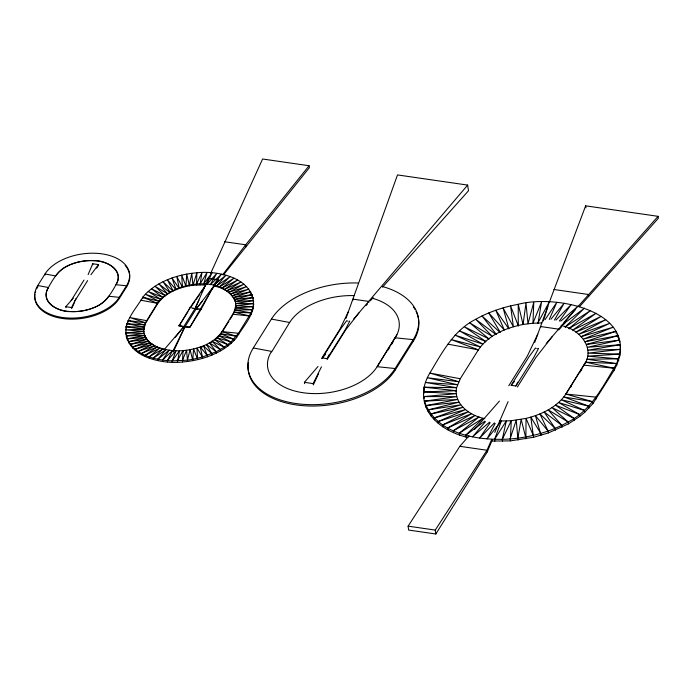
<?xml version="1.0" encoding="UTF-8"?>
<svg xmlns="http://www.w3.org/2000/svg" width="693" height="693" viewBox="0 0 693 693"><rect width="100%" height="100%" fill="white"/><g stroke="black" fill="none" stroke-linecap="round" stroke-linejoin="round"><path stroke-width="1.04" d="M518.269 326.082L518.234 304.305C557.692 293.771 644.317 312.526 614.223 370.114L592.913 403.586L584.701 412.309L579.764 416.406L568.407 423.891L548.345 432.943L533.549 437.274L510.334 440.878L491.623 441.051M525.883 438.877L526.039 418.399C541.25 414.622 556.903 407.493 565.86 394.048L583.965 365.159C596.214 348.051 578.646 328.361 561.139 325.632M196.517 284.875L196.881 272.791C219.378 270.227 256.592 278.872 253.317 308.004C250.476 319.101 242.307 327.893 236.582 337.578C233.177 341.874 228.959 345.46 224.411 348.501C211.937 356.566 197.262 360.776 182.528 361.989C160.04 364.553 122.826 355.907 126.1 326.775C128.941 315.679 137.11 306.886 142.836 297.202C146.24 292.905 150.459 289.319 155.007 286.278C167.481 278.214 182.155 274.004 196.881 272.791L192.975 285.239L206.124 284.858M182.528 361.989L183.004 350.623C197.54 349.272 213.349 344.1 222.003 331.592L234.035 312.136L235.75 305.691L253.508 303.612L253.447 300.554L235.36 301.481C222.644 273.943 172.644 281.713 157.432 303.317L145.4 322.773L143.953 327.07L143.815 331.93L143.728 331.341L125.71 329.868L143.685 329.218L143.772 329.807L145.487 323.362L157.519 303.906C165.402 292.351 179.643 287.153 192.975 285.239M510.334 440.878L511.269 420.694L526.039 418.399L533.264 435.386L533.549 437.274M185.967 286.512L186.703 274.107L189.449 285.785M192.715 360.672L193.564 348.986L197.73 359.632M235.837 306.28L235.577 308.42L235.49 307.839L253.127 306.704L253.508 303.612L235.707 303.569L235.837 306.28L235.75 305.691L253.127 306.704L253.317 308.004M423.873 396.595L423.917 398.466C422.461 389.613 425.225 380.57 429.885 373.059C441.909 352.858 453.69 330.292 475.71 319.291C488.894 311.902 503.395 307.068 518.234 304.305L523.059 324.48L532.952 323.207L541.822 322.973M424.168 390.965L424.125 387.179L456.583 387.725L460.256 378.742L478.361 349.844C488.348 335.04 506.115 327.789 523.059 324.48L525.987 303.101L527.997 323.718L533.783 302.304L532.952 323.207L541.562 301.914L537.985 323.544M484.814 418.685C470.512 415.8 453.421 404.383 456.583 387.725L425.389 382.441L457.389 384.71L427.312 377.728L458.61 381.704L458.697 382.293M467.992 437.534C447.895 432.779 425.225 419.369 423.631 396.578L456.765 396.621L424.411 401.16C436.131 434.961 478.95 440.999 510.048 438.981C530.284 437.344 550.355 431.93 568.13 421.994C590.141 411.001 601.922 388.435 613.946 368.226C618.295 361.235 620.928 353.006 620.2 344.716L587.456 347.28L619.429 340.124L619.707 342.021L618.546 338.453M200.052 284.702L201.975 272.54L196.431 284.286M518.13 440.072L517.844 438.184L521.162 419.421L525.606 436.98M189.362 285.204L191.779 273.319L192.888 284.65M177.443 362.24L179.47 350.797L183.004 350.623L183.091 351.204M502.278 439.371L506.323 420.937L511.269 420.694L502.278 439.371L502.555 441.268M187.638 361.46L187.439 360.161L190.081 349.714L192.515 359.372L202.451 357.025L216.207 351.741L224.22 347.193L231.02 341.987L238.496 333.281L251.039 312.889L253.127 306.704M203.543 284.71L207.008 272.557L199.965 284.113M543.416 320.972L549.254 301.94L537.898 322.955M510.048 438.981L516.224 420.183L517.844 438.184M345.989 318.295L397.505 174.922L467.654 185.092L468.494 190.766L382.527 287.145M547.799 306.505L534.771 342.351M549.246 302.503L585.646 205.83L658.064 216.329L658.35 218.286L579.4 306.8M164.934 349.385C156.28 347.436 146.613 342.654 144.075 333.428L126.282 335.923C132.216 354.703 154.73 360.256 172.21 360.923L175.979 350.788L179.47 350.797L172.21 360.923L172.41 362.222M494.585 439.345L501.42 420.92L506.323 420.937L494.585 439.345L494.863 441.242M182.337 360.681L186.547 350.26L187.439 360.161L172.21 360.923M234.71 311.296L234.121 312.725L234.035 312.136L251.039 312.889L251.238 314.198M469.031 435.819L459.849 446.309L408.099 526.152L408.671 530.067L435.828 534L487.248 451.94L492.212 440.09M88.124 274.627L92.715 263.756L98.449 264.587L98.605 265.627M491.735 439.336L486.997 450.251L435.247 530.084L435.828 534M494.759 432.397L508.108 401.645M210.637 273.423L262.604 159L309.069 165.74L309.364 167.689L223.475 274.861M549.28 319.456L556.808 302.373L545.131 319.542M72.107 307.657L74.662 302.096M173.735 351.056L184.615 327.373L183.411 327.2L164.354 349.428L173.103 350.693L184.615 327.373M198.978 300.034L194.993 308.706L183.766 326.62L179.019 325.935L190.159 307.432L205.093 285.958L205.18 286.547M313.782 383.965L318.563 373.544M537.751 334.191L527.226 356.297L508.757 385.776M348.458 311.469L339.968 329.149L321.509 358.627M313.349 384.91L313.149 383.61L321.439 366.814M347.6 321.093L346.708 320.677L340.428 329.218L322.41 357.969L327.165 358.653L329.045 354.842M536.321 348.449L535.429 348.033L529.149 356.583L511.131 385.325L515.887 386.018L517.766 382.198M71.682 308.584L71.526 307.545L76.152 298.345M34.962 294.274A44.179 26.152 -8.4 0 0 68.434 319.057A44.179 26.152 -8.4 0 0 119.387 298.38L126.628 286.824L126.472 285.776A44.179 26.152 -8.4 0 0 102.036 253.863A44.179 26.152 -8.4 0 0 45.01 273.969L37.769 285.525L48.397 287.508C39.631 301.446 58.273 312.361 70.539 311.555C78.941 311.971 87.448 310.481 95.158 307.086C105.258 303.231 111.01 293.685 115.982 284.702C124.749 270.772 106.107 259.849 93.841 260.655C85.43 260.239 76.932 261.729 69.222 265.133C59.122 268.979 53.361 278.525 48.397 287.508L48.484 288.097M167.273 360.637L172.54 350.589L175.979 350.788L167.273 360.637L167.463 361.937M495.174 423.388L487.032 438.912L501.42 420.92L499.497 420.816M233.732 313.427L232.952 314.839L232.865 314.258L249.359 315.947L249.549 317.247M372.41 298.276A57.268 33.905 -8.4 0 1 396.881 334.832L377.139 366.692A57.268 33.905 -8.4 0 1 303.213 392.749A57.268 33.905 -8.4 0 1 271.526 351.377L253.309 347.973L271.413 319.075A76.906 45.53 -8.4 0 1 357.943 282.995M177.252 360.932L183.004 350.623M189.726 327.486L200.953 309.572L213.089 287.119L189.726 327.486L184.979 326.801L196.206 308.887L218.719 279.859L208.463 278.378L194.993 308.706L190.159 307.432L189.128 309.814M554.443 320.053L564.163 303.222L550.918 319.248M396.881 334.832L377.139 366.692L395.123 368.529L413.227 339.639A76.906 45.53 -8.4 0 0 382.571 286.564M592.913 403.586L592.628 401.689L565.86 394.048L585.602 362.188L616.527 363.565L616.805 365.454M71.145 300.58L84 280.067M74.766 301.108L87.621 280.587M179.019 325.935L188.002 311.607M222.661 331.263L228.95 321.231M230.093 319.404L232.38 315.757M354.071 295.616A57.268 33.905 -8.4 0 0 289.639 322.488L271.621 351.966M327.165 358.653L345.175 329.911L349.757 321.119L348.951 321.283M327.165 359.442L345.634 329.972L358.87 312.985M387.976 350.121L389.674 347.41M391.372 344.707L393.07 341.995M248.406 362.422A76.906 45.53 -8.4 0 0 306.358 405.89A76.906 45.53 -8.4 0 0 395.322 369.906L413.435 341.008A76.906 45.53 -8.4 0 0 416.051 311.33M515.887 386.018L533.905 357.267L538.487 348.475L537.681 348.648M517.359 387.023L535.828 357.545L552.46 336.322M570.469 387.413L571.604 385.611M580.093 372.063L581.791 369.352M162.647 361.382L162.457 360.083L169.196 350.199L157.805 359.26L157.995 360.568M490.185 422.669L479.669 438.063L494.404 422.921M191.441 306.306L195.028 301.152M196.223 299.428L199.801 294.274M200.996 292.559L204.582 287.404M221.119 333.567L222.003 331.592L238.496 333.281L238.687 334.58M559.32 321.093L571.275 304.478L555.942 320.079M90.922 274.757L98.449 264.587M203.456 284.121L211.954 272.843L206.895 284.321L216.77 273.397L210.239 284.71L221.422 274.211L213.47 285.273L225.875 275.294L216.562 286.027L216.649 286.607C224.575 288.808 233.16 293.563 235.447 302.07L235.36 301.481L252.945 297.548L253.136 298.856L251.264 294.057M222.67 274.731L245.703 244.802L309.069 165.74M96.587 268.139L97.93 266.467M202.191 301.412L196.206 308.887L200.866 308.983L200.953 309.572M210.845 290.61L214.839 285.629M175.32 337.283L183.411 327.2M157.805 359.26L165.965 349.636L153.352 358.186L153.543 359.494M467.654 185.092L353.473 319.282M485.386 421.699L472.565 436.815L489.509 422.193M231.211 343.286L231.02 341.987L216.814 337.638L216.9 338.227L220.053 334.927M322.41 357.969L325.71 354.123M304.591 383.645L304.4 382.337L318.009 366.467M575.233 309.797L546.266 343.494M577.997 306.575L658.064 216.329M511.131 385.325L514.431 381.479M563.955 322.384L578.066 306.115L560.75 321.171M65.948 307.753L65.8 306.713L73.267 298.146M474.679 429.357L499.41 401.091M366.069 305.596L367.489 304.002M370.348 300.797L373.215 297.583M559.485 329.132L561.616 326.741M563.747 324.35L565.167 322.756M153.352 358.186L162.881 348.891L162.968 349.471M466.042 437.058L465.765 435.169L483.082 418.26L459.329 433.142L459.606 435.039M219.568 287.534L219.482 286.945L230.085 276.62L216.562 286.027M565.323 327.512L565.237 326.923L584.511 308.142L561.997 324.982M162.457 360.083L171.769 351.316M222.314 288.617L222.228 288.028L234.035 278.179L219.482 286.945M569.161 329.028L569.074 328.439L590.54 310.533L565.237 326.923M216.147 338.842L214.657 340.081L214.57 339.501L227.789 344.664L227.98 345.972M149.333 358.168L149.134 356.86L159.953 347.964L145.183 355.292L145.383 356.6M459.329 433.142L478.984 416.978L453.291 430.751L453.569 432.649M465.765 435.169L484.814 421.214M224.853 289.865L224.766 289.276L237.69 279.972L222.228 288.028M145.183 355.292L157.207 346.881L157.294 347.47M453.291 430.751L475.147 415.454L447.713 428.014L447.99 429.911M227.165 291.259L227.079 290.67L241.017 281.982L224.766 289.276M211.287 342.394L209.494 343.485L209.407 342.896L220.348 349.558L220.547 350.866M141.727 354.807L141.537 353.499L154.669 345.634L154.756 346.223L152.365 344.239L135.23 349.289L135.421 350.597M447.713 428.014L471.595 413.712L442.628 424.956L442.905 426.845M149.134 356.86L162.881 348.891M569.074 328.439L596.119 313.271L572.626 330.189L601.203 316.337L575.857 332.138L605.751 319.707L578.75 334.277L609.736 323.354L581.288 336.599L581.375 337.188M229.227 292.784L229.14 292.203L243.997 284.182L227.079 290.67M138.401 352.798L138.21 351.498L152.365 344.239M442.628 424.956L468.364 411.763L438.08 421.587L438.357 423.475M231.038 294.447L230.951 293.858L246.595 286.573L229.14 292.203M135.23 349.289L150.294 342.714L150.381 343.295L148.571 341.64M438.08 421.587L465.471 409.615L434.104 417.94L434.381 419.828M141.537 353.499L157.207 346.881M232.579 296.214L232.493 295.625L248.813 289.12L230.951 293.858M202.772 346.682L200.372 347.6L200.286 347.02L207.224 355.492L207.415 356.8M132.822 348.207L132.623 346.907L148.484 341.051L130.414 344.352L130.605 345.66M434.104 417.94L462.933 407.302L430.717 414.042L431.003 415.93M138.21 351.498L154.669 345.634M233.827 298.085L233.74 297.496L250.615 291.814L250.805 293.122M585.273 342.281L585.187 341.701L615.869 331.358L616.146 333.255M130.414 344.352L146.951 339.284L147.037 339.873L144.82 336.044L143.728 331.341L125.771 332.926L125.97 334.225L125.927 332.19M430.717 414.042L460.784 404.816L427.962 409.927L428.248 411.815M581.288 336.599L613.114 327.243L583.437 339.076L615.869 331.358M234.788 300.043L234.702 299.454L251.992 294.629L252.191 295.937M586.616 345.027L586.529 344.438L617.983 335.663L618.26 337.56L616.995 334.979M128.803 342.966L128.612 341.658L145.695 337.413L145.781 338.002M427.962 409.927L459.026 402.2L425.857 405.622L426.134 407.51M132.623 346.907L150.294 342.714M232.493 295.625L250.615 291.814M127.425 340.15L127.226 338.842L144.733 335.455L144.82 336.044M425.857 405.622L457.692 399.463L424.411 401.16L424.688 403.049M585.187 341.701L617.983 335.663M233.74 297.496L251.992 294.629M187.439 360.161L192.515 359.372M586.529 344.438L619.429 340.124M128.612 341.658L146.951 339.284M620.573 351.273L620.296 349.385L588.01 353.161L619.707 354.106L619.992 355.994M234.702 299.454L252.945 297.548M423.631 396.578L456.271 393.702L423.536 391.909L423.821 393.797M127.226 338.842L145.695 337.413M619.707 354.106L587.638 356.167L618.451 358.844L618.728 360.732M423.536 391.909L456.211 390.731L456.297 391.32M144.733 335.455L126.282 335.923L126.472 337.231M620.296 349.385L587.95 350.19L620.2 344.716L620.478 346.604M234.996 310.577L234.91 309.988L252.304 309.806L252.495 311.105M618.451 358.844L586.832 359.191L616.527 363.565M126.291 328.075L126.1 326.775L143.953 327.07L144.04 327.659M184.979 326.801L189.639 326.897M125.771 332.926L144.075 333.428L144.161 334.017M127.114 324.974L126.923 323.674L144.525 324.922L144.612 325.511M583.965 365.159L613.946 368.226L614.223 370.114M565.86 394.048L595.841 397.124L596.119 399.012M424.125 387.179L456.211 390.731M235.49 307.839L252.304 309.806M128.378 321.89L128.179 320.582L145.4 322.773L145.487 323.362M126.1 326.775L143.685 329.218M224.584 241.744L245.703 244.802L245.989 246.76M553.958 289.492L588.357 294.482L588.643 296.439M193.096 308.437L198.103 309.156M65.8 306.713L71.526 307.545M304.4 382.337L313.149 383.61M459.849 446.309L486.997 450.251L487.248 451.94M408.099 526.152L435.247 530.084M220.634 334.26L220.547 333.671L236.391 336.27L236.582 337.578M592.628 401.689L563.816 396.959L588.816 406.133L589.093 408.03M234.91 309.988L251.039 312.889M447.999 344.17L478.361 349.844L478.447 350.433M271.413 319.075L289.639 322.488M140.731 300.199L157.432 303.317L157.519 303.906M460.256 378.742L429.885 373.059L458.61 381.704M126.923 323.674L143.953 327.07M613.946 368.226L585.602 362.188L585.689 362.777M588.816 406.133L561.391 399.792L584.424 410.421L584.701 412.309M218.893 336.278L218.806 335.689L233.896 339.18L234.087 340.488M213.557 285.863L216.649 286.607M234.035 312.136L249.359 315.947M143.027 298.51L142.836 297.202L158.896 301.238L158.983 301.827M178.933 325.346L183.766 326.62M128.179 320.582L144.525 324.922M584.424 410.421L558.593 402.512L579.487 414.509L579.764 416.406M160.715 299.809L160.629 299.22L145.331 294.291L158.896 301.238M222.003 331.592L236.391 336.27M145.4 322.773L129.868 317.533L146.569 320.651L146.656 321.24M478.361 349.844L451.204 339.596L480.405 346.933L455.024 335.152L482.83 344.109L459.416 330.864L485.628 341.38L485.715 341.97M579.487 414.509L555.448 405.119L574.038 418.381L574.315 420.27M162.708 297.86L162.621 297.271L148.207 291.493L160.629 299.22M220.547 333.671L233.896 339.18M142.836 297.202L157.432 303.317M574.038 418.381L551.983 407.579L568.13 421.994L568.407 423.891M212.179 341.84L212.093 341.259L224.22 347.193L224.411 348.501M488.86 339.362L488.773 338.782L464.353 326.775L485.628 341.38M164.951 295.998L164.865 295.417L151.438 288.808L162.621 297.271M218.806 335.689L231.02 341.987M167.429 294.239L167.342 293.659L155.007 286.278L164.865 295.417M568.13 421.994L548.224 409.884L561.798 425.329L562.075 427.217M216.814 337.638L227.789 344.664M496.084 334.606L475.71 319.291L492.238 336.313L469.793 322.903L488.773 338.782M170.114 292.602L158.87 283.913L167.342 293.659M561.798 425.329L544.196 412.006L555.093 428.361L555.37 430.249M206.618 345.001L206.531 344.412L216.207 351.741L216.398 353.049M214.57 339.501L224.22 347.193M500.112 332.484L482.042 315.956L495.997 334.017M172.999 291.086L163.02 281.73L170.028 292.013M555.093 428.361L539.925 413.929L548.068 431.055L548.345 432.943M203.569 346.379L203.482 345.79L211.815 353.725L212.015 355.033M212.093 341.259L220.348 349.558M176.039 289.709L167.403 279.747L172.912 290.497M548.068 431.055L535.455 415.644L541.051 435.291M209.407 342.896L216.207 351.741M508.853 328.837L495.772 310.23L504.296 329.972L488.747 312.933L500.025 331.895M179.236 288.479L172.003 277.988L175.953 289.12M540.774 433.402L530.821 417.143L533.264 435.386M202.642 358.333L202.451 357.025L196.968 348.085L197.531 358.324M206.531 344.412L211.815 353.725M182.554 287.413L176.776 276.446L179.149 287.898M518.182 325.493L510.568 305.908L513.4 326.758L503.066 307.883L508.766 328.248M185.88 285.923L181.687 275.147L182.467 286.824M203.482 345.79L207.224 355.492M200.286 347.02L202.451 357.025M235.36 301.481L235.793 304.158L235.707 303.569L253.447 300.554L253.638 301.853M585.646 205.83L585.931 207.787M558.766 329.929L558.653 329.149L540.549 326.524L540.67 327.304M413.435 341.008L413.227 339.639L395.244 337.794L395.331 338.383M395.331 369.906L395.123 368.529A76.906 45.53 -8.4 0 1 295.85 403.517A76.906 45.53 -8.4 0 1 253.309 347.973M368.919 302.408L368.771 301.429L352.928 299.125L353.075 300.104M253.508 303.612L253.707 304.911M193.564 348.986L193.65 349.567M190.081 349.714L190.168 350.294M173.103 350.693L173.293 352.001M119.387 298.38L119.231 297.332L126.472 285.776L115.982 284.702A32.71 19.369 -8.4 0 0 97.886 261.07A32.71 19.369 -8.4 0 0 55.657 275.953L45.01 273.969L45.166 275.008M92.715 263.756L92.871 264.795M413.357 306.852A76.906 45.53 -8.4 0 1 415.072 309.502M37.769 285.525A44.179 26.152 -8.4 0 0 62.205 317.429A44.179 26.152 -8.4 0 0 119.231 297.332L108.74 296.257A32.718 19.369 -8.4 0 1 83.203 310.75A32.71 19.369 -8.4 0 1 53.04 306.384A32.71 19.369 -8.4 0 1 48.406 287.517M126.706 267.368A44.179 26.152 -8.4 0 1 126.628 286.824M125.147 265.41A44.179 26.152 -8.4 0 1 126.221 266.701M35.265 292.723A44.179 26.152 -8.4 0 1 35.707 291.173M36.66 288.86A44.179 26.152 -8.4 0 1 37.924 286.564"/></g></svg>
